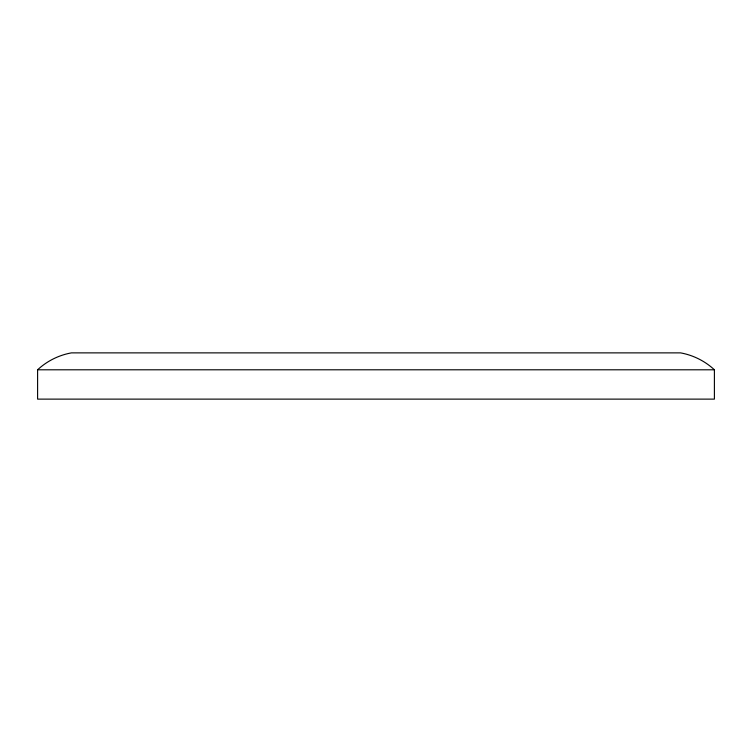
<?xml version="1.0" encoding="UTF-8"?>
<svg xmlns="http://www.w3.org/2000/svg" width="752" height="752" viewBox="0 0 752 752"><rect width="100%" height="100%" fill="white"/><g stroke="black" fill="none" stroke-linecap="round" stroke-linejoin="round"><path stroke-width="1.13" d="M37.6 369.796C46.962 361.073 58.844 355.132 71.44 352.876L680.56 352.876C693.156 355.132 705.038 361.073 714.4 369.796L714.4 399.124L37.6 399.124L37.6 369.796L714.4 369.796"/></g></svg>
